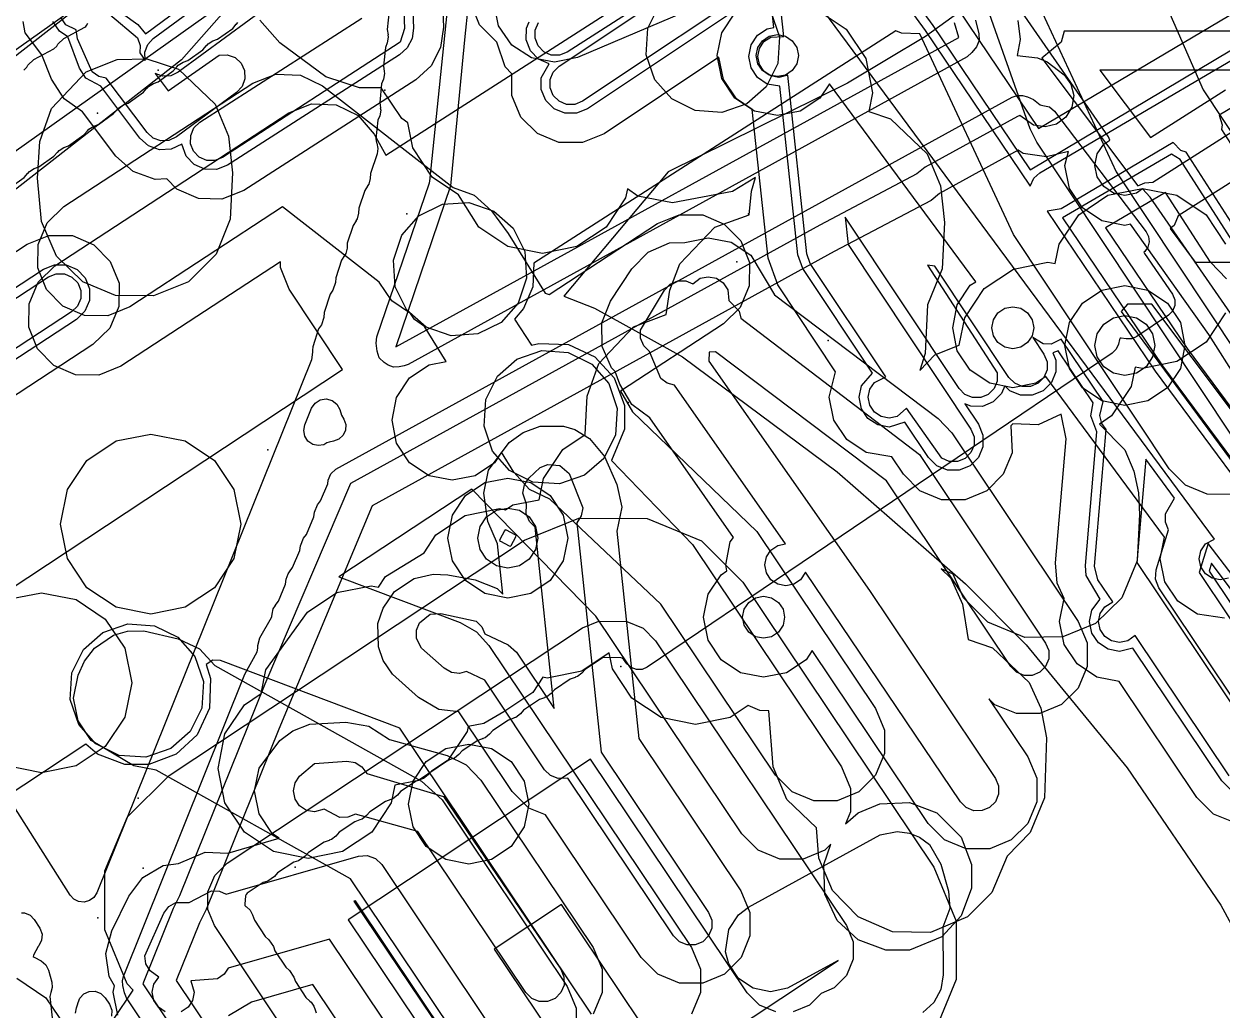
# Model space of a CAD drawing. Header units: metres. Extents: x 8738 to 9560, y -8972 to -7699.
# Drawn here: x 9349.42 to 9389.33, y -7915.73 to -7882.86 of the extents above; entities that cross this region are included whole.
import ezdxf

# ---------------------------------------------------------------- set-up
doc = ezdxf.new("R2010")
doc.units = ezdxf.units.M
for name, color, linetype in [('AI_GREENING_EXCLUSIONS', 1, 'Continuous'), ('AI_GREENING_LAWN', 82, 'Continuous'), ('AI_GREENING_REJECTED', 6, 'Continuous')]:
    doc.layers.add(name, color=color, linetype=linetype)

msp = doc.modelspace()

# ---------------------------------------------------------------- linework, layer by layer
at = {"layer": 'AI_GREENING_EXCLUSIONS'}
for points in [[(9348.836, -7871.804), (9350.782, -7871.66), (9352.634, -7872.272), (9354.272, -7873.751), (9355.042, -7875.279), (9356.014, -7876.526), (9356.892, -7878.268), (9357.036, -7880.214), (9356.424, -7882.066), (9354.66, -7884.053), (9347.401, -7889.721)], [(9396.739, -7871.345), (9383.838, -7879.563), (9383.832, -7879.865), (9383.519, -7880.58), (9382.766, -7881.242), (9385.798, -7887.793), (9390.898, -7895.471)], [(9389.711, -7892.648), (9386.933, -7888.634), (9386.684, -7888.361), (9386.477, -7888.5), (9386.094, -7888.576), (9385.711, -7888.5), (9385.387, -7888.283), (9385.17, -7887.959), (9385.094, -7887.576), (9385.17, -7887.193), (9385.387, -7886.869), (9385.591, -7886.733), (9385.545, -7886.627), (9377.212, -7874.584)], [(9349.248, -7875.441), (9349.77, -7875.177), (9350.354, -7875.134), (9350.91, -7875.318), (9351.353, -7875.7), (9351.776, -7876.427), (9351.805, -7876.822), (9353.256, -7878.68), (9353.519, -7879.202), (9353.562, -7879.786), (9353.379, -7880.342), (9352.506, -7881.295), (9345.247, -7886.962)], [(9389.355, -7876.069), (9388.746, -7876.451), (9386.475, -7877.605), (9384.391, -7879.698), (9379.447, -7883.281), (9376.851, -7884.835), (9370.879, -7887.793), (9367.405, -7891.933), (9368.424, -7892.337), (9371.351, -7893.953), (9376.506, -7897.79), (9380.783, -7901.52), (9382.801, -7903.553), (9386.169, -7907.657), (9389.287, -7912.232), (9389.635, -7912.861)], [(9361.825, -7876.23), (9362.09, -7883.017), (9361.946, -7883.47), (9356.035, -7887.317), (9355.781, -7887.417), (9355.507, -7887.412), (9355.257, -7887.303), (9355.067, -7887.106), (9354.967, -7886.852), (9354.972, -7886.579), (9355.081, -7886.328), (9355.278, -7886.139), (9360.675, -7882.672)], [(9389.692, -7896.636), (9383.159, -7886.801), (9382.94, -7886.361), (9381.136, -7881.254), (9380.852, -7880.887), (9380.66, -7880.849), (9380.011, -7880.415), (9379.577, -7879.766), (9379.425, -7879.001), (9379.438, -7878.506), (9379.674, -7877.763), (9380.177, -7877.166), (9380.87, -7876.807), (9381.648, -7876.74), (9381.648, -7876.74), (9382.633, -7876.85), (9383.475, -7876.54), (9384.266, -7876.54), (9385.183, -7876.882), (9385.883, -7877.529), (9386.292, -7878.41), (9386.447, -7879.903), (9388.696, -7885.057), (9392.524, -7890.82)], [(9362.154, -7876.971), (9362.39, -7883.006), (9362.344, -7883.347), (9362.184, -7883.653), (9361.931, -7883.886), (9356.197, -7887.569), (9355.834, -7887.712), (9355.444, -7887.705), (9355.086, -7887.549), (9354.815, -7887.268), (9354.673, -7886.867), (9354.319, -7887.034), (9353.932, -7887.053), (9353.566, -7886.924), (9353.278, -7886.664), (9351.975, -7884.93), (9351.475, -7884.667), (9351.264, -7884.338), (9350.881, -7883.286), (9350.601, -7883.099), (9350.384, -7882.775)], [(9363.202, -7878.165), (9363.389, -7882.967), (9363.297, -7883.649), (9362.978, -7884.261), (9362.471, -7884.727), (9356.737, -7888.41), (9356.011, -7888.696), (9355.231, -7888.682), (9354.515, -7888.37), (9354.181, -7888.023), (9353.787, -7888.043), (9353.055, -7887.783), (9352.478, -7887.265), (9351.371, -7885.79), (9350.754, -7885.36), (9350.333, -7884.703), (9350.013, -7883.886), (9349.46, -7883.157), (9349.385, -7882.777)], [(9375.839, -7878.131), (9379.445, -7883.084), (9382.94, -7888.264), (9383.059, -7888.004), (9383.262, -7887.822), (9392.709, -7882.267)], [(9376.282, -7878.229), (9379.694, -7882.916), (9382.935, -7887.72), (9392.425, -7882.055)], [(9364.585, -7878.666), (9364.098, -7883.387), (9363.623, -7888.259), (9361.808, -7893.624), (9380.561, -7883.309), (9380.416, -7882.826)], [(9352.269, -7882.197), (9353.205, -7882.881), (9353.467, -7883.19), (9358.21, -7879.668)], [(9339.706, -7907.806), (9360.027, -7894.379), (9358.257, -7891.706), (9357.96, -7890.977), (9357.962, -7890.787), (9352.639, -7894.271), (9351.916, -7894.563), (9351.135, -7894.555), (9350.417, -7894.25), (9349.871, -7893.693), (9349.579, -7892.969), (9349.586, -7892.189), (9349.892, -7891.471), (9350.449, -7890.924), (9358.236, -7885.827), (9358.996, -7885.529), (9359.813, -7885.559), (9360.549, -7885.913), (9361.082, -7886.532), (9361.469, -7887.233), (9372.99, -7879.832)], [(9352.282, -7882.549), (9353.202, -7883.324), (9353.289, -7883.583), (9353.273, -7883.827), (9353.459, -7884.075), (9353.447, -7883.804), (9353.54, -7883.547), (9353.724, -7883.346), (9358.644, -7879.722)], [(9373.684, -7879.837), (9367.511, -7883.802), (9367.257, -7883.902), (9366.984, -7883.897), (9366.734, -7883.788), (9366.544, -7883.591), (9366.444, -7883.337), (9366.449, -7883.064), (9366.558, -7882.814)], [(9389.571, -7907.919), (9386.436, -7903.24), (9386.187, -7903.426), (9385.919, -7903.479), (9385.651, -7903.426), (9385.424, -7903.274), (9385.272, -7903.047), (9385.219, -7902.779), (9385.272, -7902.511), (9385.424, -7902.284), (9385.689, -7902.125), (9385.193, -7901.385), (9385.077, -7900.936), (9385.466, -7896.374), (9385.323, -7896.176), (9385.26, -7895.91), (9385.375, -7895.448), (9383.972, -7893.369), (9383.641, -7893.534), (9383.368, -7893.524), (9383.029, -7893.313), (9383.397, -7893.868), (9383.501, -7894.121), (9383.5, -7894.394), (9383.395, -7894.646), (9383.202, -7894.838), (9382.949, -7894.942), (9382.676, -7894.941), (9382.424, -7894.836), (9382.231, -7894.643), (9379.766, -7890.931), (9379.519, -7890.896), (9381.843, -7894.49), (9381.842, -7894.763), (9381.737, -7895.015), (9381.543, -7895.208), (9381.291, -7895.312), (9381.017, -7895.311), (9380.765, -7895.206), (9380.573, -7895.012), (9376.777, -7889.297), (9376.874, -7890.209), (9380.966, -7896.369), (9381.07, -7896.622), (9381.069, -7896.895), (9380.964, -7897.147), (9380.77, -7897.34), (9380.518, -7897.444), (9380.244, -7897.443), (9379.992, -7897.338), (9378.821, -7895.671), (9378.51, -7895.949), (9378.242, -7896.002), (9377.974, -7895.949), (9377.747, -7895.797), (9377.595, -7895.57), (9377.542, -7895.302), (9377.595, -7895.034), (9377.747, -7894.807), (9378.126, -7894.625), (9375.613, -7890.841), (9375.5, -7890.527), (9374.865, -7884.569), (9374.564, -7884.645), (9374.296, -7884.592), (9374.069, -7884.44), (9373.917, -7884.213), (9373.864, -7883.945), (9373.917, -7883.677), (9374.069, -7883.45), (9374.296, -7883.298), (9374.728, -7883.278), (9374.498, -7881.116), (9368.021, -7885.437), (9367.768, -7885.542), (9367.495, -7885.541), (9367.243, -7885.437), (9367.05, -7885.244), (9366.946, -7884.991), (9366.946, -7884.718), (9367.051, -7884.466), (9367.244, -7884.273), (9373.925, -7879.815)], [(9389.541, -7901.336), (9389.273, -7901.389), (9389.005, -7901.336), (9388.778, -7901.184), (9388.626, -7900.957), (9388.573, -7900.689), (9388.626, -7900.421), (9388.778, -7900.194), (9389.079, -7900.028), (9374.203, -7879.898)], [(9360.07, -7880.41), (9354.554, -7884.473), (9354.307, -7884.589), (9354.034, -7884.601), (9353.788, -7884.512), (9354.221, -7885.089), (9355.918, -7883.905), (9356.191, -7883.893), (9356.448, -7883.985), (9356.65, -7884.17), (9356.765, -7884.417), (9356.778, -7884.69), (9356.685, -7884.947), (9356.501, -7885.148), (9354.493, -7886.628), (9354.247, -7886.743), (9353.976, -7886.757), (9353.72, -7886.666), (9353.518, -7886.484), (9352.154, -7884.668), (9351.915, -7884.615), (9351.691, -7884.459), (9351.203, -7883.359), (9351.161, -7883.063), (9350.813, -7882.887), (9350.661, -7882.66)], [(9373.744, -7881.464), (9367.852, -7883.98), (9367.088, -7884.14), (9366.321, -7883.996), (9365.668, -7883.57), (9365.227, -7882.926), (9365.067, -7882.162)], [(9389.598, -7908.361), (9389.321, -7908.086), (9386.359, -7903.664), (9385.919, -7903.779), (9385.536, -7903.703), (9385.212, -7903.486), (9384.995, -7903.162), (9384.919, -7902.779), (9384.995, -7902.396), (9385.267, -7902.035), (9384.806, -7901.245), (9384.778, -7900.91), (9385.158, -7896.451), (9384.96, -7895.921), (9385.04, -7895.488), (9383.874, -7893.761), (9383.698, -7893.826), (9383.796, -7894.063), (9383.795, -7894.453), (9383.644, -7894.813), (9383.368, -7895.088), (9383.007, -7895.237), (9382.617, -7895.236), (9382.256, -7895.085), (9382.095, -7894.922), (9381.986, -7895.183), (9381.709, -7895.458), (9381.348, -7895.606), (9380.958, -7895.605), (9380.765, -7895.524), (9381.216, -7896.203), (9381.364, -7896.564), (9381.363, -7896.954), (9381.213, -7897.314), (9380.936, -7897.59), (9380.575, -7897.738), (9380.185, -7897.737), (9379.825, -7897.587), (9379.55, -7897.31), (9378.767, -7896.131), (9378.242, -7896.302), (9377.859, -7896.226), (9377.535, -7896.009), (9377.318, -7895.685), (9377.242, -7895.302), (9377.318, -7894.919), (9377.681, -7894.497), (9375.363, -7891.007), (9375.201, -7890.559), (9374.603, -7884.937), (9374.181, -7884.869), (9373.857, -7884.652), (9373.64, -7884.328), (9373.564, -7883.945), (9373.64, -7883.562), (9373.857, -7883.238), (9374.181, -7883.021), (9374.394, -7882.979), (9374.252, -7881.641), (9368.187, -7885.687), (9367.827, -7885.836), (9367.437, -7885.836), (9367.076, -7885.686), (9366.801, -7885.41), (9366.651, -7885.049), (9366.652, -7884.659), (9366.913, -7884.187), (9366.562, -7884.034), (9366.292, -7883.753), (9366.149, -7883.39), (9366.156, -7883), (9366.246, -7882.794)], [(9380.523, -7882.357), (9383.211, -7886.341), (9391.661, -7881.329)], [(9389.764, -7909.491), (9389.043, -7909.194), (9388.491, -7908.642), (9385.9, -7904.775), (9385.154, -7904.627), (9384.505, -7904.193), (9384.071, -7903.544), (9383.919, -7902.779), (9384.071, -7902.015), (9383.838, -7901.495), (9383.782, -7900.825), (9384.134, -7896.69), (9383.975, -7895.867), (9383.199, -7896.218), (9382.362, -7896.192), (9382.298, -7896.256), (9382.343, -7897.152), (9382.043, -7897.872), (9381.489, -7898.423), (9380.768, -7898.719), (9379.987, -7898.717), (9379.267, -7898.417), (9378.717, -7897.863), (9378.332, -7897.284), (9377.477, -7897.15), (9376.828, -7896.716), (9376.394, -7896.067), (9376.242, -7895.302), (9376.451, -7894.452), (9374.53, -7891.56), (9374.207, -7890.665), (9373.68, -7885.713), (9373.15, -7885.359), (9372.716, -7884.71), (9372.568, -7883.966), (9368.742, -7886.519), (9368.021, -7886.817), (9367.241, -7886.816), (9366.52, -7886.517), (9365.969, -7885.965), (9365.671, -7885.244), (9365.671, -7884.523), (9365.45, -7884.294), (9365.166, -7883.471), (9364.589, -7882.894), (9364.303, -7882.168)], [(9375.837, -7882.387), (9376.81, -7883.037), (9377.46, -7884.01), (9377.689, -7885.158), (9377.565, -7885.782), (9378.281, -7886.028), (9379.505, -7887.187), (9379.952, -7888.262), (9380.085, -7889.479), (9380.008, -7891.024), (9379.513, -7892.225), (9379.438, -7893.84), (9379.266, -7894.414), (9379.761, -7893.893), (9380.578, -7893.566), (9380.76, -7892.653), (9381.41, -7891.679), (9382.383, -7891.029), (9383.531, -7890.801), (9383.775, -7890.849), (9383.905, -7890.196), (9384.555, -7889.223), (9385.528, -7888.572), (9386.676, -7888.344), (9387.824, -7888.572), (9388.798, -7889.223), (9389.448, -7890.196)], [(9382.532, -7882.744), (9382.604, -7883.377), (9382.502, -7883.91), (9383.177, -7883.994), (9383.501, -7884.125), (9384.066, -7884.557), (9384.297, -7884.872), (9384.39, -7885.251), (9384.331, -7885.636), (9384.129, -7885.97), (9383.814, -7886.201), (9383.435, -7886.294), (9383.05, -7886.235), (9382.591, -7885.918), (9382.515, -7885.943), (9379.442, -7887.635), (9379.166, -7887.861), (9375.931, -7889.569), (9360.297, -7898.179), (9357.439, -7904.871), (9354.597, -7911.919), (9354.382, -7912.346), (9353.373, -7914.854), (9356.583, -7919.668)], [(9389.448, -7892.492), (9388.798, -7893.465), (9387.824, -7894.115), (9386.676, -7894.344), (9386.433, -7894.295), (9386.303, -7894.949), (9385.653, -7895.922), (9385.243, -7896.196), (9386.089, -7897.061), (9386.389, -7897.771), (9386.544, -7898.49), (9386.583, -7899.207), (9386.506, -7900.752), (9385.991, -7901.984), (9385.114, -7902.839), (9384.03, -7903.292), (9382.761, -7903.309), (9381.529, -7902.794), (9380.719, -7901.984), (9380.372, -7901.195), (9379.968, -7901.026), (9380.297, -7901.338), (9380.683, -7902.194), (9380.87, -7903.375), (9381.686, -7903.653), (9382.91, -7904.812), (9383.296, -7905.668), (9383.478, -7906.657), (9383.413, -7908.649), (9382.943, -7909.814), (9382.175, -7910.603), (9381.665, -7911.813), (9380.855, -7912.623), (9379.623, -7913.138), (9378.354, -7913.121), (9377.203, -7912.623), (9376.348, -7911.746), (9375.895, -7910.662), (9375.823, -7909.657), (9374.829, -7908.705), (9374.376, -7907.621), (9374.232, -7905.756), (9373.932, -7905.739), (9373.543, -7905.577), (9372.941, -7905.979), (9371.793, -7906.207), (9370.645, -7905.979), (9369.671, -7905.329), (9369.021, -7904.355), (9368.915, -7903.823), (9368, -7904.435), (9366.852, -7904.663), (9366.708, -7904.635), (9366.372, -7905.138), (9365.399, -7905.788), (9364.734, -7906.174), (9364.217, -7906.277), (9364.183, -7906.448), (9363.532, -7907.421), (9362.559, -7908.071), (9361.772, -7908.228), (9361.654, -7908.82), (9361.004, -7909.793), (9360.031, -7910.443), (9358.882, -7910.672), (9357.734, -7910.443), (9356.761, -7909.793), (9356.111, -7908.82), (9355.882, -7907.672), (9356.111, -7906.524), (9356.761, -7905.551), (9356.761, -7905.551), (9357.318, -7905.179), (9357.475, -7904.389), (9358.865, -7902.466), (9359.838, -7901.816), (9360.986, -7901.588), (9361.227, -7901.636), (9361.464, -7901.281), (9362.744, -7900.485), (9363.14, -7899.891), (9364.113, -7899.241), (9365.261, -7899.013), (9365.463, -7899.053), (9365.704, -7898.892), (9366.581, -7898.717), (9366.72, -7898.016), (9367.371, -7897.043), (9368.115, -7896.546), (9368.178, -7895.272), (9368.567, -7894.174), (9369.727, -7892.952), (9370.808, -7892.543), (9370.929, -7891.735), (9371.268, -7890.86), (9372.428, -7889.638), (9373.579, -7889.228), (9373.658, -7888.43), (9373.79, -7887.98), (9373.026, -7888.442), (9371.02, -7888.825), (9369.872, -7888.596), (9369.521, -7888.362), (9369.462, -7888.66), (9368.811, -7889.633), (9367.838, -7890.283), (9366.69, -7890.512), (9365.542, -7890.283), (9364.569, -7889.633), (9363.897, -7888.554), (9363.017, -7887.966), (9362.367, -7886.993), (9362.201, -7886.162), (9362.004, -7886.012), (9361.313, -7884.993), (9360.592, -7884.991), (9359.476, -7884.623), (9357.945, -7883.488), (9357.276, -7882.737)], [(9389.409, -7902.662), (9388.508, -7902.537), (9387.859, -7902.103), (9387.425, -7901.454), (9387.273, -7900.689), (9387.417, -7899.966), (9383.458, -7894.61), (9383.123, -7894.834), (9382.358, -7894.986), (9381.593, -7894.834), (9380.944, -7894.4), (9380.51, -7893.751), (9380.358, -7892.986), (9380.51, -7892.221), (9380.944, -7891.572), (9381.124, -7891.451), (9376.249, -7884.854), (9375.929, -7885.332), (9375.28, -7885.766), (9374.515, -7885.918), (9373.75, -7885.766), (9373.101, -7885.332), (9372.667, -7884.683), (9372.515, -7883.918), (9372.667, -7883.153), (9373.101, -7882.504)], [(9389.617, -7898.54), (9388.837, -7898.538), (9388.116, -7898.238), (9387.566, -7897.684), (9382.381, -7889.879), (9379.258, -7883.186), (9378.656, -7883.174), (9378.465, -7883.09), (9366.404, -7890.837), (9366.365, -7891.624), (9366.063, -7892.347), (9365.755, -7892.706), (9366.326, -7893.568), (9366.567, -7893.51), (9367.553, -7893.549), (9368.435, -7893.958), (9369.082, -7894.657), (9369.423, -7895.574), (9369.423, -7896.366), (9368.995, -7897.411), (9371.686, -7900.214), (9376.65, -7907.624), (9376.95, -7908.344), (9376.951, -7909.125), (9376.786, -7909.524), (9377.207, -7909.154), (9377.93, -7908.852), (9378.916, -7908.813), (9379.833, -7909.154), (9380.639, -7909.96), (9380.98, -7910.877), (9380.98, -7911.669), (9380.639, -7912.586), (9379.992, -7913.285), (9378.916, -7913.733), (9378.124, -7913.733), (9377.207, -7913.392), (9376.508, -7912.745), (9376.099, -7911.863), (9376.06, -7910.877), (9376.301, -7910.198), (9376.102, -7910.398), (9375.381, -7910.698), (9374.601, -7910.699), (9373.879, -7910.401), (9373.327, -7909.85), (9368.466, -7902.594), (9364.333, -7898.363), (9359.907, -7901.288), (9363.952, -7902.814), (9364.489, -7903.119), (9364.908, -7903.572), (9371.652, -7913.638), (9371.951, -7914.359), (9371.952, -7915.139), (9371.654, -7915.86)], [(9390.751, -7883.103), (9384.067, -7883.103), (9383.976, -7883.474), (9383.329, -7884.007), (9386.527, -7888.26), (9386.758, -7888.152), (9387.021, -7888.14), (9390.147, -7886.149)], [(9393.222, -7883.542), (9389.235, -7885.907), (9389.337, -7886.22), (9389.313, -7886.383), (9391.212, -7889.338)], [(9390.751, -7884.403), (9385.254, -7884.403), (9386.942, -7886.649), (9389.449, -7885.052)], [(9390.035, -7890.095), (9388.133, -7887.135), (9387.96, -7887.08), (9387.705, -7886.814), (9383.976, -7889.026), (9383.508, -7889.105), (9387.102, -7894.431), (9392.634, -7901.894)], [(9389.873, -7894.767), (9388.889, -7893.217), (9386.283, -7889.538), (9386.094, -7889.576), (9385.329, -7889.424), (9384.68, -7888.99), (9384.246, -7888.341), (9384.094, -7887.576), (9384.213, -7887.113), (9383.479, -7887.293), (9382.708, -7887.175), (9382.538, -7887.072), (9379.912, -7888.518), (9379.635, -7888.744), (9376.411, -7890.445), (9361.022, -7898.917), (9357.904, -7906.364), (9355.49, -7912.37), (9355.26, -7912.825), (9354.49, -7914.738), (9356.86, -7918.283)], [(9389.782, -7890.257), (9387.934, -7887.38), (9387.645, -7887.199), (9384.017, -7889.324), (9387.347, -7894.258), (9392.875, -7901.716)], [(9390.899, -7887.33), (9387.874, -7889.256), (9387.73, -7889.579), (9387.597, -7889.684), (9388.436, -7890.799), (9389.742, -7890.799)], [(9389.483, -7891.359), (9388.941, -7890.798), (9387.45, -7888.477), (9385.452, -7889.662), (9388.163, -7893.68), (9393.679, -7901.12)], [(9348.818, -7890.664), (9349.526, -7890.2), (9350.249, -7889.909), (9351.03, -7889.916), (9351.748, -7890.222), (9352.294, -7890.779), (9352.586, -7891.502), (9352.579, -7892.283), (9352.273, -7893.001), (9351.716, -7893.547), (9345.978, -7897.303)], [(9345.055, -7894.68), (9350.237, -7891.288), (9350.491, -7891.186), (9350.764, -7891.189), (9351.015, -7891.296), (9351.207, -7891.491), (9351.309, -7891.744), (9351.306, -7892.017), (9351.199, -7892.268), (9351.004, -7892.46), (9345.266, -7896.215)], [(9347.796, -7892.528), (9350.073, -7891.037), (9350.435, -7890.891), (9350.825, -7890.895), (9351.184, -7891.048), (9351.458, -7891.326), (9351.603, -7891.688), (9351.6, -7892.078), (9351.447, -7892.437), (9351.168, -7892.711), (9345.431, -7896.466)], [(9393.743, -7901.187), (9386.986, -7892.199), (9386.178, -7892.199), (9385.966, -7892.45), (9392.841, -7901.753)], [(9391.274, -7907.701), (9387.22, -7901.651), (9387.109, -7901.362), (9387.133, -7901.054), (9387.547, -7899.719), (9387.447, -7899.467), (9387.451, -7899.194), (9387.751, -7898.666), (9386.787, -7897.365), (9386.493, -7900.81), (9390.734, -7907.14)], [(9352.397, -7916.04), (9353.05, -7915.062), (9352.857, -7914.855), (9352.111, -7913.048), (9352.114, -7911.092), (9352.868, -7909.288), (9354.256, -7907.91), (9366.094, -7900.071), (9367.899, -7899.332), (9370.183, -7899.346), (9371.986, -7900.091), (9373.368, -7901.469), (9379.727, -7910.961), (9380.476, -7912.763), (9380.478, -7914.714), (9379.734, -7916.517)], [(9391.219, -7903.254), (9388.871, -7900.176), (9388.569, -7901.149), (9392.437, -7906.922)], [(9390.775, -7903.249), (9388.982, -7900.83), (9388.898, -7901.101), (9392.686, -7906.755)], [(9349.011, -7902.015), (9350.006, -7901.817), (9351.154, -7902.046), (9352.127, -7902.696), (9352.778, -7903.669), (9353.006, -7904.817), (9352.778, -7905.965), (9352.127, -7906.939), (9351.154, -7907.589), (9350.006, -7907.817), (9348.858, -7907.589)], [(9359.009, -7917.768), (9355.768, -7912.912), (9355.544, -7912.37), (9355.546, -7911.783), (9355.772, -7911.242), (9356.188, -7910.829), (9368.026, -7902.99), (9368.568, -7902.768), (9369.504, -7902.78), (9370.045, -7903.003), (9370.46, -7903.417), (9376.819, -7912.909), (9377.044, -7913.45), (9377.045, -7914.035), (9376.821, -7914.576), (9376.408, -7914.991), (9375.975, -7915.171), (9375.586, -7915.56), (9375.046, -7915.785)], [(9364.188, -7917.169), (9360.29, -7911.35), (9353.82, -7907.73), (9353.082, -7907.587), (9351.651, -7906.742), (9351.651, -7906.742), (9351.217, -7906.093), (9351.065, -7905.328), (9351.217, -7904.563), (9351.431, -7904.102), (9351.762, -7903.664), (9352.403, -7903.234), (9352.87, -7903.102), (9353.41, -7903.092), (9354.557, -7903.356), (9355.265, -7903.685), (9355.773, -7904.239), (9362.661, -7908.093), (9363.346, -7908.725), (9367.512, -7914.942), (9367.811, -7915.663), (9367.812, -7916.443)], [(9368.328, -7915.864), (9361.941, -7906.33), (9355.96, -7904.073), (9355.708, -7904.063), (9355.482, -7904.212), (9355.636, -7904.682), (9355.597, -7905.668), (9355.188, -7906.55), (9354.489, -7907.197), (9353.572, -7907.538), (9352.78, -7907.538), (9351.863, -7907.197), (9351.475, -7906.86), (9345.234, -7910.985)], [(9352.541, -7915.9), (9352.389, -7915.135), (9352.389, -7915.135), (9352.432, -7914.92), (9352.253, -7914.614), (9352.147, -7913.841), (9352.344, -7913.086), (9352.909, -7911.926), (9353.38, -7911.304), (9354.054, -7910.91), (9354.56, -7910.841), (9355.457, -7910.468), (9356.208, -7910.496), (9357.924, -7910.002), (9357.681, -7909.839), (9357.247, -7909.19), (9357.095, -7908.425), (9357.247, -7907.66), (9357.946, -7906.746), (9358.379, -7906.417), (9358.944, -7906.204), (9360.138, -7906.136), (9360.907, -7906.265), (9361.589, -7906.707), (9363.52, -7907.247), (9364.153, -7907.553), (9364.642, -7908.06), (9368.383, -7913.643), (9368.682, -7914.364), (9368.683, -7915.144), (9368.385, -7915.866)], [(9374.46, -7915.786), (9373.919, -7915.562), (9373.505, -7915.149), (9368.294, -7907.37), (9360.214, -7912.721), (9384.752, -7949.293)], [(9371.8, -7917.219), (9376.541, -7914.08), (9374.856, -7915), (9374.282, -7915.114), (9373.708, -7915), (9373.221, -7914.675), (9373.221, -7914.675), (9372.896, -7914.188), (9372.792, -7913.781), (9372.896, -7913.04), (9373.221, -7912.553), (9373.557, -7912.301), (9377.946, -7909.887), (9378.512, -7909.773), (9378.914, -7909.826), (9379.251, -7909.963), (9379.581, -7910.212), (9379.963, -7910.864), (9380.218, -7911.763), (9380.264, -7912.346), (9380.029, -7912.968), (9380.037, -7914.55), (9379.958, -7915.037), (9379.726, -7915.472), (9379.365, -7915.808)], [(9354.121, -7915.782), (9353.894, -7915.63), (9353.742, -7915.403), (9353.689, -7915.135), (9353.742, -7914.867), (9353.913, -7914.627), (9353.619, -7914.425), (9353.482, -7914.189), (9353.444, -7913.919), (9354.078, -7912.495), (9354.243, -7912.277), (9354.478, -7912.139), (9354.919, -7912.146), (9355.662, -7911.751), (9355.935, -7911.762), (9356.157, -7911.864), (9360.56, -7910.595), (9360.852, -7910.574), (9361.126, -7910.675), (9361.336, -7910.878), (9365.737, -7917.448)], [(9364.574, -7918.227), (9360.457, -7912.082), (9360.408, -7912.096), (9364.873, -7918.727)], [(9370.597, -7917.097), (9367.323, -7912.21), (9365.082, -7913.695), (9372.196, -7924.297)], [(9363.71, -7919.507), (9359.593, -7913.361), (9356.222, -7914.33), (9356.222, -7914.33), (9356.088, -7914.535), (9355.862, -7914.688), (9354.978, -7914.749), (9355.089, -7915.135), (9355.036, -7915.403), (9354.884, -7915.63), (9354.657, -7915.782)], [(9349.175, -7914.665), (9350.148, -7915.315), (9350.799, -7916.288)], [(9362.63, -7920.23), (9359.041, -7914.873), (9356.992, -7915.461), (9356.227, -7915.915)]]:
    msp.add_lwpolyline(points, dxfattribs=at)
for points in [[(9372.07, -7881.369), (9372.956, -7881.428), (9373.736, -7881.815), (9374.302, -7882.459), (9374.587, -7883.292), (9374.528, -7884.178), (9374.141, -7884.958), (9373.497, -7885.524), (9372.664, -7885.809), (9371.778, -7885.75), (9370.998, -7885.363), (9370.432, -7884.719), (9370.147, -7883.886), (9370.206, -7883), (9370.593, -7882.22), (9371.237, -7881.654), (9372.07, -7881.369)], [(9375.01, -7883.423), (9375.162, -7883.65), (9375.215, -7883.918), (9375.162, -7884.186), (9375.01, -7884.413), (9374.783, -7884.565), (9374.515, -7884.618), (9374.247, -7884.565), (9374.02, -7884.413), (9373.868, -7884.186), (9373.815, -7883.918), (9373.868, -7883.65), (9374.02, -7883.423), (9374.247, -7883.271), (9374.515, -7883.218), (9374.783, -7883.271), (9375.01, -7883.423)], [(9354.563, -7884.372), (9355.787, -7885.531), (9356.234, -7886.606), (9356.367, -7887.823), (9356.29, -7889.368), (9355.82, -7890.533), (9354.898, -7891.455), (9353.733, -7891.925), (9352.464, -7891.908), (9351.38, -7891.455), (9350.503, -7890.6), (9350.005, -7889.449), (9349.872, -7887.996), (9349.94, -7886.774), (9350.329, -7885.676), (9351.489, -7884.454), (9352.519, -7884.047), (9353.513, -7884.02), (9354.563, -7884.372)], [(9365.329, -7897.134), (9365.094, -7897.485), (9364.445, -7897.919), (9363.68, -7898.071), (9362.915, -7897.919), (9362.266, -7897.485), (9361.832, -7896.836), (9361.68, -7896.071), (9361.832, -7895.306), (9362.266, -7894.657), (9362.915, -7894.223), (9363.481, -7894.111), (9362.765, -7892.94), (9362.429, -7892.715), (9362.291, -7892.508), (9361.668, -7892.094), (9361.25, -7891.469), (9358.033, -7888.96), (9352.939, -7892.294), (9352.215, -7892.586), (9351.435, -7892.579), (9350.717, -7892.273), (9350.17, -7891.716), (9349.879, -7890.993), (9349.886, -7890.212), (9350.191, -7889.494), (9350.749, -7888.948), (9357.04, -7884.83), (9357.806, -7884.53), (9358.627, -7884.565), (9359.365, -7884.926), (9363.71, -7888.315), (9364.418, -7888.569), (9364.995, -7889.093), (9365.551, -7889.844), (9366.775, -7891.829), (9366.91, -7891.877), (9370.525, -7889.511), (9371.249, -7889.22), (9372.029, -7889.227), (9372.747, -7889.532), (9373.294, -7890.089), (9373.586, -7890.813), (9373.578, -7891.593), (9373.273, -7892.312), (9372.716, -7892.858), (9369.291, -7895.1), (9369.687, -7895.793), (9373.832, -7899.782), (9377.78, -7905.676), (9378.08, -7906.397), (9378.081, -7907.177), (9377.783, -7907.898), (9377.232, -7908.451), (9376.511, -7908.75), (9375.731, -7908.751), (9375.01, -7908.453), (9374.457, -7907.902), (9370.633, -7902.195), (9366.938, -7898.699), (9366.257, -7898.379), (9365.732, -7897.802), (9365.329, -7897.134)], [(9363.355, -7888.873), (9364.241, -7888.814), (9365.074, -7889.099), (9365.718, -7889.665), (9366.105, -7890.445), (9366.164, -7891.331), (9365.879, -7892.164), (9365.313, -7892.808), (9364.533, -7893.195), (9363.647, -7893.254), (9362.814, -7892.969), (9362.17, -7892.403), (9361.783, -7891.623), (9361.724, -7890.737), (9362.009, -7889.904), (9362.575, -7889.26), (9363.355, -7888.873)], [(9369.666, -7891.022), (9370.211, -7890.464), (9370.928, -7890.156), (9371.432, -7890.15), (9372.215, -7889.986), (9372.98, -7890.138), (9373.629, -7890.572), (9374.424, -7891.894), (9379.87, -7896.009), (9380.326, -7896.491), (9384.534, -7902.772), (9384.833, -7903.493), (9384.834, -7904.273), (9384.536, -7904.994), (9383.985, -7905.547), (9383.265, -7905.846), (9382.484, -7905.847), (9381.763, -7905.55), (9381.566, -7905.353), (9382.858, -7907.282), (9383.157, -7908.002), (9383.158, -7908.783), (9382.861, -7909.504), (9382.31, -7910.056), (9381.589, -7910.356), (9380.809, -7910.357), (9380.087, -7910.059), (9379.535, -7909.508), (9375.674, -7903.746), (9375.471, -7904.05), (9374.822, -7904.484), (9374.057, -7904.636), (9373.292, -7904.484), (9372.643, -7904.05), (9372.209, -7903.401), (9372.057, -7902.636), (9372.209, -7901.871), (9372.643, -7901.222), (9372.836, -7901.093), (9372.796, -7900.891), (9372.948, -7900.126), (9373.05, -7899.974), (9370.266, -7895.994), (9369.664, -7895.543), (9369.266, -7894.872), (9369.116, -7894.449), (9368.99, -7894.326), (9368.682, -7893.609), (9368.672, -7892.828), (9368.962, -7892.104), (9369.666, -7891.022)], [(9371.197, -7891.428), (9371.47, -7891.425), (9371.702, -7891.518), (9371.947, -7891.339), (9372.215, -7891.286), (9372.483, -7891.339), (9372.71, -7891.491), (9372.862, -7891.718), (9372.896, -7892.083), (9373.247, -7892.434), (9373.299, -7892.673), (9379.246, -7897.215), (9383.454, -7903.496), (9383.558, -7903.748), (9383.559, -7904.021), (9383.454, -7904.274), (9383.262, -7904.467), (9383.009, -7904.572), (9382.736, -7904.572), (9382.484, -7904.468), (9382.29, -7904.275), (9378.148, -7898.092), (9372.455, -7893.79), (9372.243, -7893.803), (9372.233, -7894.096), (9377.586, -7901.748), (9381.778, -7908.005), (9381.883, -7908.257), (9381.883, -7908.531), (9381.779, -7908.783), (9381.586, -7908.976), (9381.334, -7909.081), (9381.061, -7909.082), (9380.808, -7908.977), (9380.615, -7908.785), (9375.448, -7901.134), (9375.291, -7901.386), (9375.064, -7901.538), (9374.796, -7901.591), (9374.528, -7901.538), (9374.301, -7901.386), (9374.149, -7901.159), (9374.096, -7900.891), (9374.149, -7900.623), (9374.301, -7900.396), (9374.528, -7900.244), (9374.789, -7900.192), (9371.086, -7894.898), (9370.849, -7894.838), (9370.631, -7894.674), (9370.26, -7893.783), (9370.062, -7893.59), (9369.954, -7893.339), (9369.951, -7893.066), (9370.755, -7891.731), (9370.946, -7891.536), (9371.197, -7891.428)], [(9386.859, -7895.425), (9386.094, -7895.577), (9385.329, -7895.425), (9384.68, -7894.991), (9384.246, -7894.342), (9384.094, -7893.577), (9384.246, -7892.812), (9384.68, -7892.163), (9385.329, -7891.729), (9386.094, -7891.577), (9386.859, -7891.729), (9387.508, -7892.163), (9387.942, -7892.812), (9388.094, -7893.577), (9387.942, -7894.342), (9387.508, -7894.991), (9386.859, -7895.425)], [(9382.626, -7892.339), (9382.853, -7892.491), (9383.005, -7892.718), (9383.058, -7892.986), (9383.005, -7893.254), (9382.853, -7893.481), (9382.626, -7893.633), (9382.358, -7893.686), (9382.09, -7893.633), (9381.863, -7893.481), (9381.711, -7893.254), (9381.658, -7892.986), (9381.711, -7892.718), (9381.863, -7892.491), (9382.09, -7892.339), (9382.358, -7892.286), (9382.626, -7892.339)], [(9386.094, -7894.577), (9385.711, -7894.501), (9385.387, -7894.284), (9385.17, -7893.96), (9385.094, -7893.577), (9385.17, -7893.194), (9385.387, -7892.87), (9385.711, -7892.653), (9386.094, -7892.577), (9386.477, -7892.653), (9386.801, -7892.87), (9387.018, -7893.194), (9387.094, -7893.577), (9387.018, -7893.96), (9386.801, -7894.284), (9386.477, -7894.501), (9386.094, -7894.577)], [(9367.552, -7893.809), (9368.332, -7894.196), (9368.898, -7894.84), (9369.183, -7895.673), (9369.124, -7896.559), (9368.737, -7897.339), (9368.093, -7897.905), (9367.26, -7898.19), (9366.374, -7898.131), (9365.594, -7897.744), (9365.028, -7897.1), (9364.743, -7896.267), (9364.802, -7895.381), (9365.189, -7894.601), (9365.833, -7894.035), (9366.666, -7893.75), (9367.552, -7893.809)], [(9363.908, -7905.792), (9363.24, -7905.705), (9362.564, -7905.315), (9361.689, -7904.528), (9361.387, -7904.08), (9361.226, -7903.622), (9361.211, -7902.841), (9361.378, -7902.328), (9361.766, -7901.781), (9362.415, -7901.347), (9363.048, -7901.199), (9363.534, -7901.226), (9364.453, -7901.392), (9365.179, -7901.677), (9365.372, -7901.862), (9365.195, -7900.185), (9364.873, -7899.439), (9364.735, -7898.495), (9364.887, -7897.73), (9365.586, -7896.816), (9366.045, -7896.473), (9366.613, -7896.268), (9367.393, -7896.269), (9367.765, -7896.382), (9368.258, -7896.675), (9368.757, -7897.275), (9369.168, -7898.206), (9369.332, -7898.969), (9369.173, -7899.765), (9369.902, -7906.676), (9373.303, -7911.754), (9373.603, -7912.474), (9373.604, -7913.255), (9373.306, -7913.976), (9372.755, -7914.528), (9372.034, -7914.828), (9371.254, -7914.829), (9370.533, -7914.531), (9369.98, -7913.98), (9366.793, -7909.223), (9366.236, -7908.993), (9365.683, -7908.442), (9363.908, -7905.792)], [(9351.516, -7901.652), (9350.866, -7900.679), (9350.638, -7899.531), (9350.866, -7898.383), (9351.516, -7897.41), (9352.49, -7896.759), (9353.638, -7896.531), (9354.786, -7896.759), (9355.759, -7897.41), (9356.409, -7898.383), (9356.638, -7899.531), (9356.409, -7900.679), (9355.759, -7901.652), (9354.786, -7902.303), (9353.638, -7902.531), (9352.49, -7902.303), (9351.516, -7901.652)], [(9364.765, -7904.735), (9364.164, -7904.446), (9363.929, -7904.509), (9363.658, -7904.474), (9363.421, -7904.337), (9362.658, -7903.662), (9362.496, -7903.344), (9362.491, -7903.071), (9362.591, -7902.817), (9362.949, -7902.534), (9363.304, -7902.506), (9364.477, -7902.771), (9364.674, -7902.96), (9364.772, -7903.184), (9365.544, -7903.556), (9365.822, -7903.797), (9367.081, -7905.678), (9366.444, -7899.632), (9366.253, -7899.44), (9366.149, -7899.187), (9366.158, -7898.868), (9366.035, -7898.495), (9366.088, -7898.227), (9366.24, -7898), (9366.612, -7897.647), (9366.864, -7897.543), (9367.268, -7897.583), (9367.583, -7897.842), (9368.032, -7898.989), (9367.983, -7899.257), (9367.836, -7899.485), (9368.643, -7907.132), (9372.223, -7912.477), (9372.328, -7912.729), (9372.329, -7913.003), (9372.224, -7913.255), (9372.032, -7913.448), (9371.779, -7913.553), (9371.506, -7913.554), (9371.254, -7913.449), (9371.06, -7913.257), (9367.534, -7907.994), (9367.209, -7908.015), (9366.957, -7907.911), (9366.763, -7907.718), (9364.765, -7904.735)], [(9365.537, -7901.995), (9364.772, -7901.843), (9364.123, -7901.409), (9363.689, -7900.76), (9363.537, -7899.995), (9363.689, -7899.23), (9364.123, -7898.581), (9364.772, -7898.147), (9365.537, -7897.995), (9366.302, -7898.147), (9366.951, -7898.581), (9367.385, -7899.23), (9367.537, -7899.995), (9367.385, -7900.76), (9366.951, -7901.409), (9366.302, -7901.843), (9365.537, -7901.995)], [(9365.154, -7900.919), (9364.83, -7900.702), (9364.613, -7900.378), (9364.537, -7899.995), (9364.613, -7899.612), (9364.83, -7899.288), (9365.154, -7899.071), (9365.537, -7898.995), (9365.92, -7899.071), (9366.244, -7899.288), (9366.461, -7899.612), (9366.537, -7899.995), (9366.461, -7900.378), (9366.244, -7900.702), (9365.92, -7900.919), (9365.537, -7900.995), (9365.154, -7900.919)], [(9374.552, -7902.141), (9374.704, -7902.368), (9374.757, -7902.636), (9374.704, -7902.904), (9374.552, -7903.131), (9374.325, -7903.283), (9374.057, -7903.336), (9373.789, -7903.283), (9373.562, -7903.131), (9373.41, -7902.904), (9373.357, -7902.636), (9373.41, -7902.368), (9373.562, -7902.141), (9373.789, -7901.989), (9374.057, -7901.936), (9374.325, -7901.989), (9374.552, -7902.141)], [(9352.879, -7902.858), (9353.765, -7902.917), (9354.545, -7903.304), (9355.111, -7903.948), (9355.396, -7904.781), (9355.337, -7905.667), (9354.95, -7906.447), (9354.306, -7907.013), (9353.473, -7907.298), (9352.587, -7907.239), (9351.807, -7906.852), (9351.241, -7906.208), (9350.956, -7905.375), (9351.015, -7904.489), (9351.402, -7903.709), (9352.046, -7903.143), (9352.879, -7902.858)], [(9366.232, -7908.86), (9366.08, -7909.625), (9365.646, -7910.274), (9364.997, -7910.708), (9364.232, -7910.86), (9363.467, -7910.708), (9362.818, -7910.274), (9362.384, -7909.625), (9362.232, -7908.86), (9362.384, -7908.095), (9362.818, -7907.446), (9363.467, -7907.012), (9364.232, -7906.86), (9364.997, -7907.012), (9365.646, -7907.446), (9366.08, -7908.095), (9366.232, -7908.86)], [(9360.835, -7907.846), (9363.391, -7908.606), (9367.303, -7914.367), (9367.407, -7914.619), (9367.408, -7914.892), (9367.303, -7915.145), (9367.111, -7915.338), (9366.858, -7915.443), (9366.585, -7915.443), (9366.333, -7915.339), (9366.139, -7915.146), (9362.543, -7909.778), (9360.458, -7909.194), (9360.209, -7909.301), (9359.936, -7909.305), (9359.42, -7909.034), (9359.095, -7909.125), (9358.827, -7909.072), (9358.6, -7908.92), (9358.448, -7908.693), (9358.395, -7908.425), (9358.448, -7908.157), (9358.6, -7907.93), (9359.092, -7907.513), (9360.177, -7907.435), (9360.446, -7907.48), (9360.678, -7907.625), (9360.835, -7907.846)]]:
    msp.add_lwpolyline(points, close=True, dxfattribs=at)
at = {"layer": 'AI_GREENING_LAWN'}
for points in [[(9381.116, -7882.735), (9381.233, -7883.195), (9381.238, -7883.417), (9381.147, -7883.619), (9380.996, -7883.818), (9380.839, -7883.955), (9362.215, -7894.208), (9362.078, -7894.259), (9361.92, -7894.293), (9361.731, -7894.296), (9361.554, -7894.23), (9361.414, -7894.144), (9361.253, -7893.984), (9361.179, -7893.771), (9361.15, -7893.501), (9361.174, -7893.287), (9362.926, -7888.157), (9362.938, -7888.102), (9364.022, -7877.538)], [(9357.004, -7878.131), (9333.102, -7895.113)], [(9359.787, -7879.527), (9340.051, -7893.56)], [(9361.584, -7882.43), (9361.519, -7883.047), (9361.545, -7883.228), (9361.539, -7883.229), (9361.554, -7883.304), (9361.519, -7883.491), (9361.459, -7883.644), (9361.394, -7884.261), (9361.42, -7884.442), (9361.413, -7884.443), (9361.428, -7884.518), (9361.394, -7884.705), (9361.333, -7884.858), (9361.268, -7885.475), (9361.294, -7885.656), (9361.288, -7885.657), (9361.303, -7885.732), (9361.268, -7885.919), (9361.208, -7886.073), (9361.143, -7886.689), (9361.16, -7886.808), (9361.173, -7886.84), (9361.21, -7887.014), (9361.184, -7887.191), (9360.961, -7887.847), (9360.952, -7888.015), (9360.906, -7888.198), (9360.862, -7888.26), (9360.867, -7888.263), (9360.769, -7888.417), (9360.574, -7889.006), (9360.566, -7889.171), (9360.521, -7889.356), (9360.476, -7889.418), (9360.481, -7889.421), (9360.383, -7889.575), (9360.188, -7890.164), (9360.18, -7890.329), (9360.135, -7890.514), (9360.09, -7890.576), (9360.096, -7890.579), (9359.997, -7890.733), (9359.803, -7891.322), (9359.795, -7891.482), (9359.71, -7891.736), (9359.62, -7891.87), (9359.417, -7892.48), (9359.409, -7892.64), (9359.324, -7892.895), (9359.234, -7893.027), (9359.036, -7893.621), (9359.025, -7893.73), (9359.034, -7893.802), (9359.001, -7894.051), (9351.839, -7911.819), (9351.742, -7911.972), (9351.596, -7912.081), (9351.421, -7912.13), (9351.239, -7912.113), (9351.076, -7912.032), (9350.953, -7911.899), (9340.3, -7895.072)], [(9348.929, -7888.333), (9349.427, -7887.978), (9349.546, -7887.839), (9349.551, -7887.843), (9349.597, -7887.782), (9349.76, -7887.684), (9349.915, -7887.627), (9350.417, -7887.27), (9350.535, -7887.131), (9350.54, -7887.135), (9350.587, -7887.074), (9350.75, -7886.976), (9350.905, -7886.919), (9351.41, -7886.56), (9351.528, -7886.42), (9351.533, -7886.425), (9351.579, -7886.363), (9351.742, -7886.266), (9351.897, -7886.209), (9352.402, -7885.849), (9352.521, -7885.71), (9352.526, -7885.714), (9352.572, -7885.653), (9352.735, -7885.555), (9352.89, -7885.499), (9353.395, -7885.139), (9353.513, -7885), (9353.518, -7885.004), (9353.565, -7884.943), (9353.728, -7884.845), (9353.883, -7884.789), (9354.388, -7884.429), (9354.506, -7884.29), (9354.511, -7884.294), (9354.557, -7884.233), (9354.72, -7884.135), (9354.875, -7884.079), (9355.38, -7883.719), (9355.499, -7883.58), (9355.504, -7883.584), (9355.55, -7883.523), (9355.713, -7883.425), (9355.868, -7883.368), (9356.373, -7883.009), (9356.491, -7882.869), (9356.496, -7882.874), (9356.543, -7882.812)], [(9349.414, -7884.399), (9349.509, -7884.307), (9349.548, -7884.24), (9349.743, -7884.052), (9350.411, -7883.692), (9350.507, -7883.598), (9350.543, -7883.536), (9350.742, -7883.343), (9351.449, -7882.969), (9351.478, -7882.947), (9351.499, -7882.918), (9351.542, -7882.838)], [(9356.112, -7920.224), (9352.835, -7915.32), (9352.762, -7915.151), (9352.708, -7914.905), (9352.698, -7914.756), (9352.732, -7914.611), (9356.748, -7904.583), (9356.774, -7904.528), (9357.181, -7903.788), (9357.211, -7903.666), (9357.21, -7903.58), (9357.275, -7903.324), (9357.663, -7902.645), (9357.676, -7902.611), (9357.68, -7902.536), (9357.689, -7902.536), (9357.717, -7902.355), (9357.799, -7902.246), (9357.79, -7902.239), (9357.899, -7902.094), (9358.135, -7901.528), (9358.155, -7901.364), (9358.215, -7901.184), (9358.264, -7901.125), (9358.259, -7901.121), (9358.368, -7900.975), (9358.604, -7900.409), (9358.624, -7900.25), (9358.728, -7900.003), (9358.827, -7899.877), (9359.073, -7899.291), (9359.094, -7899.131), (9359.198, -7898.884), (9359.297, -7898.758), (9359.535, -7898.194), (9359.555, -7898.065), (9359.639, -7897.854), (9359.808, -7897.702), (9382.334, -7885.301), (9382.502, -7885.244), (9382.679, -7885.25), (9382.85, -7885.286), (9383.054, -7885.381), (9383.274, -7885.552), (9383.319, -7885.574), (9383.363, -7885.575), (9383.581, -7885.628), (9383.753, -7885.772), (9386.801, -7889.788), (9386.881, -7889.947), (9386.901, -7890.124), (9386.858, -7890.297), (9386.756, -7890.443), (9386.729, -7890.471), (9386.745, -7890.51), (9387.679, -7891.872), (9387.756, -7892.052), (9387.758, -7892.248), (9387.684, -7892.43), (9387.546, -7892.569), (9386.493, -7893.281), (9386.321, -7893.355), (9386.135, -7893.36), (9385.974, -7893.335), (9385.933, -7893.336), (9385.917, -7893.373), (9385.879, -7893.535), (9385.803, -7893.705), (9385.672, -7893.836), (9370.183, -7904.3), (9370.008, -7904.375), (9369.819, -7904.379), (9369.641, -7904.312), (9369.502, -7904.184), (9369.389, -7904.033), (9369.349, -7903.999), (9369.297, -7903.986), (9368.752, -7903.976), (9368.716, -7903.981), (9368.682, -7903.996), (9368.114, -7904.373), (9368.005, -7904.498), (9367.856, -7904.615), (9367.782, -7904.636), (9367.784, -7904.642), (9367.612, -7904.703), (9367.089, -7905.051), (9366.981, -7905.176), (9366.831, -7905.293), (9366.757, -7905.315), (9366.76, -7905.321), (9366.587, -7905.382), (9366.064, -7905.73), (9365.956, -7905.855), (9365.806, -7905.972), (9365.733, -7905.993), (9365.735, -7906), (9365.563, -7906.06), (9365.039, -7906.408), (9364.931, -7906.533), (9364.782, -7906.651), (9364.708, -7906.672), (9364.71, -7906.678), (9364.538, -7906.739), (9364.015, -7907.087), (9363.906, -7907.212), (9363.757, -7907.329), (9363.683, -7907.351), (9363.685, -7907.357), (9363.513, -7907.417), (9362.99, -7907.765), (9362.882, -7907.89), (9362.732, -7908.008), (9362.658, -7908.029), (9362.661, -7908.035), (9362.488, -7908.096), (9361.965, -7908.444), (9361.857, -7908.569), (9361.707, -7908.686), (9361.634, -7908.708), (9361.636, -7908.714), (9361.463, -7908.775), (9360.94, -7909.123), (9360.832, -7909.247), (9360.683, -7909.365), (9360.609, -7909.386), (9360.611, -7909.392), (9360.439, -7909.453), (9359.915, -7909.801), (9359.807, -7909.926), (9359.658, -7910.043), (9359.584, -7910.065), (9359.586, -7910.071), (9359.414, -7910.132), (9358.891, -7910.48), (9358.786, -7910.601), (9358.562, -7910.749), (9358.409, -7910.799), (9357.866, -7911.158), (9357.761, -7911.28), (9357.539, -7911.427), (9357.384, -7911.478), (9356.851, -7911.836), (9356.815, -7911.873), (9356.799, -7911.921), (9356.771, -7912.2), (9356.775, -7912.242), (9356.806, -7912.271), (9356.825, -7912.283), (9356.953, -7912.398), (9357.034, -7912.55), (9357.095, -7912.735), (9357.457, -7913.277), (9357.578, -7913.382), (9357.727, -7913.605), (9357.777, -7913.758), (9358.139, -7914.3), (9358.261, -7914.404), (9358.409, -7914.628), (9358.459, -7914.78), (9358.807, -7915.303), (9358.942, -7915.426), (9358.941, -7915.428), (9358.941, -7915.428), (9358.985, -7915.461), (9359.075, -7915.598), (9359.09, -7915.651), (9359.092, -7915.65), (9359.154, -7915.822)], [(9349.333, -7912.484), (9349.43, -7912.483), (9349.618, -7912.56), (9349.759, -7912.705), (9349.945, -7912.998), (9350.018, -7913.193), (9350.006, -7913.4), (9349.91, -7913.584), (9349.89, -7913.609), (9349.736, -7913.897), (9349.724, -7913.937), (9349.756, -7913.963), (9349.991, -7914.089), (9350.148, -7914.22), (9350.239, -7914.402), (9350.343, -7914.795), (9350.357, -7914.975), (9350.309, -7915.137), (9350.282, -7915.28), (9350.353, -7915.991)], [(9351.133, -7915.832), (9351.162, -7915.655), (9351.199, -7915.554), (9351.218, -7915.475), (9351.225, -7915.477), (9351.274, -7915.336), (9351.409, -7915.187), (9351.592, -7915.104), (9351.792, -7915.098), (9351.979, -7915.173), (9352.121, -7915.314), (9352.267, -7915.535), (9352.343, -7915.725), (9352.336, -7915.93)]]:
    msp.add_lwpolyline(points, dxfattribs=at)
for points in [[(9359.412, -7896.885), (9359.223, -7896.916), (9359.036, -7896.874), (9358.878, -7896.765), (9358.773, -7896.604), (9358.737, -7896.416), (9358.774, -7896.227), (9359.001, -7895.671), (9359.114, -7895.503), (9359.284, -7895.394), (9359.484, -7895.361), (9359.681, -7895.41), (9359.842, -7895.533), (9359.941, -7895.71), (9360, -7895.897), (9360.075, -7896.03), (9360.136, -7896.209), (9360.126, -7896.397), (9360.046, -7896.569), (9359.909, -7896.698), (9359.733, -7896.768), (9359.587, -7896.795), (9359.506, -7896.827), (9359.412, -7896.885)], [(9365.647, -7900.239), (9365.801, -7899.951), (9365.813, -7899.911), (9365.781, -7899.885), (9365.493, -7899.731), (9365.453, -7899.719), (9365.427, -7899.751), (9365.273, -7900.039), (9365.261, -7900.079), (9365.293, -7900.105), (9365.581, -7900.259), (9365.621, -7900.271), (9365.647, -7900.239)]]:
    msp.add_lwpolyline(points, close=True, dxfattribs=at)
at = {"layer": 'AI_GREENING_REJECTED'}
for p in [(9353.89, -7884.4), (9361.44, -7885.07), (9351.87, -7885.83), (9362.17, -7889.19), (9373.55, -7889.19), (9373.17, -7890.79), (9376.21, -7893.41), (9369.55, -7895.48), (9357.54, -7897.06), (9371.18, -7897.26), (9369.3, -7904.28), (9353.22, -7908.67), (9353.39, -7911), (9358.45, -7910.97), (9351.88, -7912.65)]:
    msp.add_point(p, dxfattribs=at)

doc.saveas('drawing.dxf')
